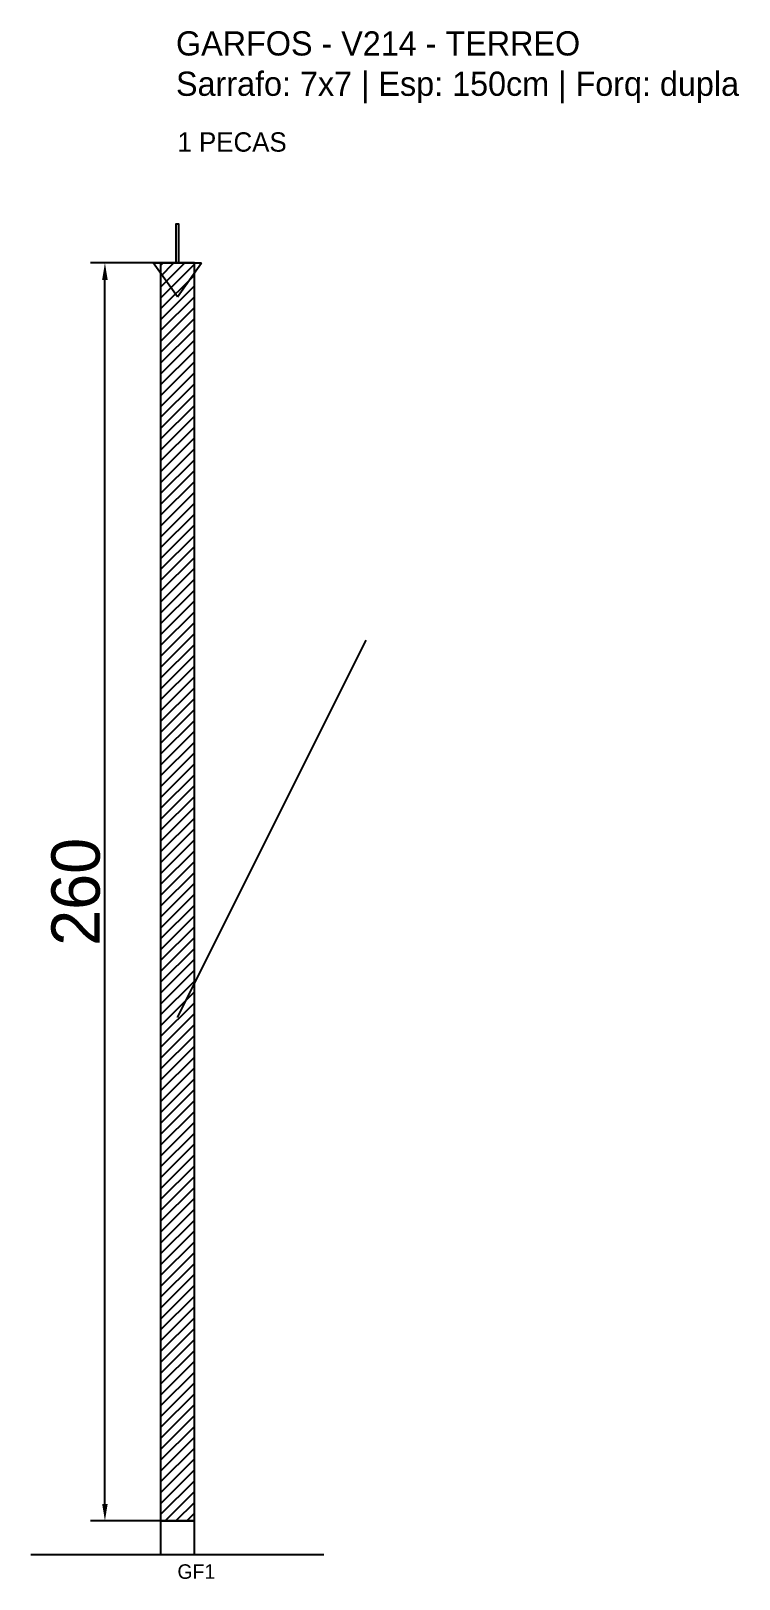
# Model space of a CAD drawing. Header units: metres. Extents: x -30 to 116, y -12 to 308.
import ezdxf

# ---------------------------------------------------------------- set-up
doc = ezdxf.new("R2010")
doc.units = ezdxf.units.M
for name, color, linetype in [('BARRA_ANCORAGEM', 1, 'Continuous'), ('COTA', 241, 'Continuous'), ('GARFOS OK', 3, 'Continuous'), ('NOME DA VIGA', 6, 'Continuous'), ('SARR_7x7', 40, 'Continuous'), ('VIGAS', 3, 'Continuous')]:
    doc.layers.add(name, color=color, linetype=linetype)
doc.dimstyles.new('EZ DXF', dxfattribs={"dimtxt": 10, "dimasz": 3.5, "dimexe": 3, "dimexo": 1.5, "dimgap": 1, "dimtad": 1, "dimdec": 1, "dimdsep": 46, "dimcen": 2.5, "dimazin": 3, "dimtfac": 1, "dimtmove": 0, "dimatfit": 3})

msp = doc.modelspace()

# ---------------------------------------------------------------- hatches: boundary and pattern name
at = {"layer": 'COTA'}
h = msp.add_hatch(dxfattribs=at)
h.set_pattern_fill('ANSI31', scale=0.5)
h.paths.add_polyline_path([(-3.2, 0), (3.8, 0), (3.8, 260), (-3.2, 260)])

# ---------------------------------------------------------------- linework, layer by layer
at = {"layer": 'BARRA_ANCORAGEM'}
msp.add_line((0.3, 104), (39.3, 182), dxfattribs=at)
at = {"layer": 'GARFOS OK'}
for p, q in [((0.3, 253), (-4.7, 260)), ((-4.7, 260), (5.3, 260)), ((0.3, 253), (5.3, 260))]:
    msp.add_line(p, q, dxfattribs=at)
at = {"layer": 'GARFOS OK', "linetype": 'CONTINUOUS'}
msp.add_line((-30, -7), (30.6, -7), dxfattribs=at)
at = {"layer": 'GARFOS OK'}
msp.add_lwpolyline([(-3.2, 0), (3.8, 0), (3.8, 260), (-3.2, 260), (-3.2, 0)], dxfattribs=at)
at = {"layer": 'SARR_7x7'}
msp.add_lwpolyline([(-3.2, -7), (3.8, -7), (3.8, 0), (-3.2, 0), (-3.2, -7)], dxfattribs=at)
at = {"layer": 'VIGAS'}
msp.add_lwpolyline([(0, 260), (0.6, 260), (0.6, 268), (0, 268), (0, 260)], dxfattribs=at)

# ---------------------------------------------------------------- texts
at = {"layer": 'NOME DA VIGA'}
for s, height, p in [('1 PECAS', 4, (0.3, 283)), ('GF1', 3, (0.3, -12))]:
    msp.add_text(s, height=height, dxfattribs=at).set_placement(p)
at = {"layer": 'NOME DA VIGA', "insert": (0, 293), "char_height": 5, "attachment_point": 7}
msp.add_mtext('GARFOS - V214 - TERREO\\PSarrafo: 7x7 | Esp: 150cm | Forq: dupla', dxfattribs=at)

# ---------------------------------------------------------------- dimensions: what is measured, and where the dimension line sits
at = {"layer": 'COTA'}
msp.add_linear_dim(base=(-14.7, 0), p1=(0.3, 0), p2=(0.3, 260), angle=90, dimstyle='EZ DXF', dxfattribs=at).render()

doc.saveas('drawing.dxf')
